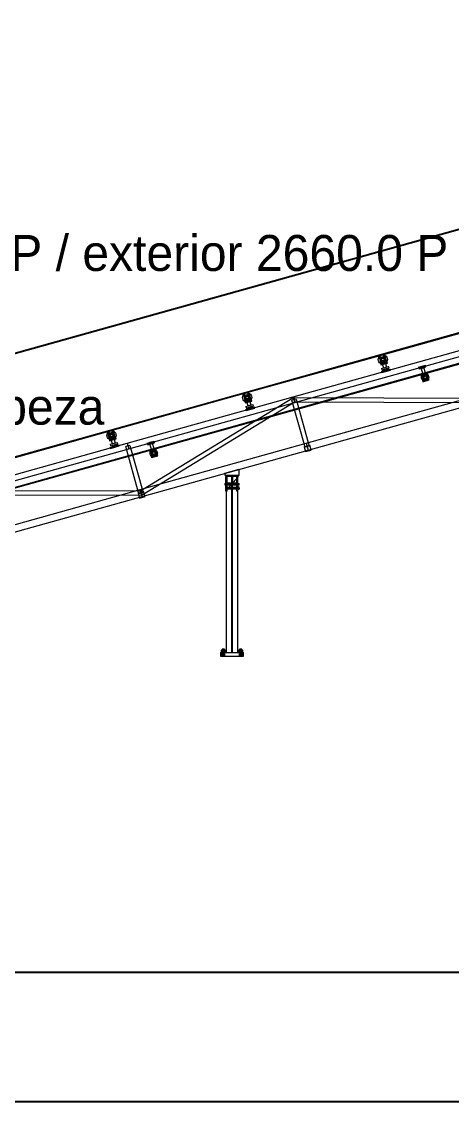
# Model space of a CAD drawing. Header units: millimetres. Extents: x -191664 to 191490, y -197311 to 10263.
# Drawn here: x 29025 to 32016, y -3250 to 4415 of the extents above; entities that cross this region are included whole.
import ezdxf

# ---------------------------------------------------------------- set-up
doc = ezdxf.new("R2010")
doc.units = ezdxf.units.MM
for name, color, linetype, lineweight in [('COTAS_ENVOLVENTE_P', 1, 'Continuous', 0), ('COTAS_P', 1, 'Continuous', 0), ('lateral_C03', 7, 'Continuous', 0), ('TEXTOS', 4, 'Continuous', 0)]:
    doc.layers.add(name, color=color, linetype=linetype, lineweight=lineweight)
doc.dimstyles.new('PLANTA_100', dxfattribs={"dimtxt": 250, "dimasz": 150, "dimexe": 150, "dimexo": 80, "dimgap": 100, "dimtad": 1, "dimtih": 1, "dimtoh": 1, "dimdec": 1, "dimdsep": 46, "dimcen": 0.09, "dimclrd": 1, "dimclre": 1, "dimclrt": 1, "dimadec": 0, "dimazin": 0, "dimtfac": 1, "dimtdec": 4, "dimtofl": 0, "dimtmove": 0, "dimatfit": 3, "dimfxl": 1, "dimtolj": 1, "dimtzin": 0, "dimarcsym": 0})

# ---------------------------------------------------------------- blocks, each defined once
blk = doc.blocks.new('*D4')
at = {"layer": 'COTAS_ENVOLVENTE_P', "color": 1, "lineweight": -2, "transparency": 16777216}
for p, q in [((0, -80), (0, -3250)), ((58855.1, -80), (58855.1, -3250)), ((150, -3100), (58705.1, -3100))]:
    blk.add_line(p, q, dxfattribs=at)
at = {"layer": 'COTAS_ENVOLVENTE_P', "color": 1, "transparency": 16777216}
for points in [[(150, -3075), (150, -3125), (0, -3100)], [(58705.1, -3075), (58705.1, -3125), (58855.1, -3100)]]:
    blk.add_solid(points, dxfattribs=at)
at = {"layer": 'Defpoints', "color": 0, "transparency": 16777216}
for p in [(0, 0), (58855.1, 0), (58855.1, -3100)]:
    blk.add_point(p, dxfattribs=at)
blk = doc.blocks.new('*D9')
at = {"layer": 'COTAS_P', "color": 1, "lineweight": -2, "transparency": 16777216}
for p, q in [((36895.6, 3577), (36661.3, 4414.9)), ((27369.7, 1660.8), (36557.2, 4230)), ((27419.1, 927), (27184.8, 1764.9))]:
    blk.add_line(p, q, dxfattribs=at)
at = {"layer": 'COTAS_P', "color": 1, "transparency": 16777216}
for points in [[(36550.5, 4254.1), (36563.9, 4206), (36701.7, 4270.4)], [(27362.9, 1684.9), (27376.4, 1636.8), (27225.2, 1620.4)]]:
    blk.add_solid(points, dxfattribs=at)
at = {"layer": 'Defpoints', "color": 0, "transparency": 16777216}
for p in [(36701.7, 4270.4), (36917.1, 3500), (27440.7, 850)]:
    blk.add_point(p, dxfattribs=at)
blk = doc.blocks.new('*D21')
at = {"layer": 'COTAS_P', "color": 1, "lineweight": -2, "transparency": 16777216}
for p, q in [((0, -80), (0, -2350)), ((58117.1, -80), (58117.1, -2350)), ((150, -2200), (57967.1, -2200))]:
    blk.add_line(p, q, dxfattribs=at)
at = {"layer": 'COTAS_P', "color": 1, "transparency": 16777216}
for points in [[(150, -2175), (150, -2225), (0, -2200)], [(57967.1, -2175), (57967.1, -2225), (58117.1, -2200)]]:
    blk.add_solid(points, dxfattribs=at)
at = {"layer": 'Defpoints', "color": 0, "transparency": 16777216}
for p in [(0, 0), (58117.1, 0), (58117.1, -2200)]:
    blk.add_point(p, dxfattribs=at)

msp = doc.modelspace()

# ---------------------------------------------------------------- linework, layer by layer
at = {"layer": 'lateral_C03', "color": 251, "true_color": 0x586d65}
for p, q in [((27467.6, 753.69), (36944.05, 3403.69)), ((27468.94, 748.88), (36945.39, 3398.88))]:
    msp.add_line(p, q, dxfattribs=at)
at = {"layer": 'lateral_C03', "color": 139, "true_color": 0x345e4e}
for p, q in [((31524.36, 2102.03), (32468.15, 2365.96)), ((31525.98, 2096.25), (32469.77, 2360.18)), ((30580.57, 1838.11), (31524.36, 2102.03)), ((30582.18, 1832.33), (31525.98, 2096.25)), ((31524.36, 2102.03), (31525.98, 2096.25)), ((29636.77, 1574.19), (30580.57, 1838.11)), ((29638.39, 1568.41), (30582.18, 1832.33)), ((30580.57, 1838.11), (30582.18, 1832.33)), ((28692.98, 1310.26), (29636.77, 1574.19)), ((28694.6, 1304.49), (29638.39, 1568.41)), ((29636.77, 1574.19), (29638.39, 1568.41))]:
    msp.add_line(p, q, dxfattribs=at)
at = {"layer": 'lateral_C03', "color": 139, "true_color": 0x354b57}
for p, q in [((30911.7, 1805.07), (32067.36, 2128.24)), ((30922.47, 1766.54), (32078.14, 2089.71)), ((31508.17, 2081.93), (31517.81, 2084.62)), ((31508.17, 2081.93), (31521.1, 2035.71)), ((31530.73, 2038.4), (31517.81, 2084.62)), ((31538.99, 2090.55), (31548.62, 2093.24)), ((31538.99, 2090.55), (31551.92, 2044.32)), ((31561.55, 2047.02), (31548.62, 2093.24)), ((31517.67, 2036.82), (31563.9, 2049.75)), ((31517.67, 2036.82), (31520.37, 2027.19)), ((31520.37, 2027.19), (31566.59, 2040.12)), ((31521.1, 2035.71), (31530.73, 2038.4)), ((31524.78, 1981.7), (31586.42, 1998.94)), ((31525.75, 2002.74), (31574.67, 2016.42)), ((31525.75, 2002.74), (31528.98, 1991.18)), ((31528.98, 1991.18), (31577.91, 2004.86)), ((31550.42, 2045.98), (31531.16, 2040.59)), ((31540.85, 2005.92), (31531.16, 2040.59)), ((31538.46, 1995.91), (31567.35, 2003.99)), ((31538.46, 1995.91), (31541.69, 1984.35)), ((31560.11, 2011.31), (31540.85, 2005.92)), ((31550.42, 2045.98), (31560.11, 2011.31)), ((31551.92, 2044.32), (31561.55, 2047.02)), ((31566.59, 2040.12), (31563.9, 2049.75)), ((31570.58, 1992.43), (31567.35, 2003.99)), ((31577.91, 2004.86), (31574.67, 2016.42)), ((31588.57, 1991.23), (31586.42, 1998.94)), ((31783.33, 2011.43), (31831.48, 2024.89)), ((31783.33, 2011.43), (31786.56, 1999.87)), ((31786.56, 1999.87), (31834.71, 2013.34)), ((31797.77, 2015.47), (31817.03, 2020.85)), ((31797.77, 2015.47), (31814.58, 1955.37)), ((31833.84, 1960.76), (31817.03, 2020.85)), ((31834.71, 2013.34), (31831.48, 2024.89)), ((31524.78, 1981.7), (31526.94, 1974)), ((31526.94, 1974), (31588.57, 1991.23)), ((31541.69, 1984.35), (31570.58, 1992.43)), ((31801.94, 1955.99), (31813.5, 1959.23)), ((31801.94, 1955.99), (31813.26, 1915.55)), ((31811.48, 1918.17), (31855.79, 1930.55)), ((31811.48, 1918.17), (31813.64, 1910.46)), ((31813.26, 1915.55), (31824.81, 1918.78)), ((31824.81, 1918.78), (31813.5, 1959.23)), ((31813.64, 1910.46), (31857.94, 1922.85)), ((31814.58, 1955.37), (31833.84, 1960.76)), ((31832.76, 1964.61), (31844.32, 1967.84)), ((31832.76, 1964.61), (31844.07, 1924.16)), ((31844.07, 1924.16), (31855.63, 1927.39)), ((31855.63, 1927.39), (31844.32, 1967.84)), ((31857.94, 1922.85), (31855.79, 1930.55)), ((29756.03, 1481.9), (30911.7, 1805.07)), ((29766.81, 1443.37), (30922.47, 1766.54)), ((29845.16, 1147.99), (30909.26, 1798.6)), ((29860.81, 1122.4), (30924.91, 1773.01)), ((30564.38, 1818.01), (30574.01, 1820.7)), ((30564.38, 1818.01), (30577.31, 1771.78)), ((30573.88, 1772.9), (30620.11, 1785.83)), ((30573.88, 1772.9), (30576.57, 1763.27)), ((30586.94, 1774.48), (30574.01, 1820.7)), ((30576.57, 1763.27), (30622.8, 1776.2)), ((30577.31, 1771.78), (30586.94, 1774.48)), ((30606.62, 1782.06), (30587.36, 1776.67)), ((30597.06, 1742), (30587.36, 1776.67)), ((30595.2, 1826.63), (30604.83, 1829.32)), ((30595.2, 1826.63), (30608.13, 1780.4)), ((30617.76, 1783.09), (30604.83, 1829.32)), ((30606.62, 1782.06), (30616.32, 1747.39)), ((30608.13, 1780.4), (30617.76, 1783.09)), ((30622.8, 1776.2), (30620.11, 1785.83)), ((30931.53, 1789.84), (30902.64, 1781.77)), ((30994.2, 1454.33), (30902.64, 1781.77)), ((30909.26, 1798.6), (30924.91, 1773.01)), ((30911.7, 1805.07), (30922.47, 1766.54)), ((30917.14, 1800.81), (30917.03, 1770.81)), ((30917.03, 1770.81), (32164.26, 1766.54)), ((30917.14, 1800.81), (32164.37, 1796.54)), ((30931.53, 1789.84), (31023.1, 1462.41)), ((31001.92, 1482.44), (32157.58, 1805.61)), ((30580.99, 1717.78), (30642.62, 1735.01)), ((30580.99, 1717.78), (30583.14, 1710.07)), ((30581.96, 1738.82), (30630.88, 1752.5)), ((30581.96, 1738.82), (30585.19, 1727.26)), ((30583.14, 1710.07), (30644.78, 1727.31)), ((30585.19, 1727.26), (30634.11, 1740.94)), ((30594.67, 1731.99), (30623.56, 1740.07)), ((30594.67, 1731.99), (30597.9, 1720.43)), ((30616.32, 1747.39), (30597.06, 1742)), ((30597.9, 1720.43), (30626.79, 1728.51)), ((30626.79, 1728.51), (30623.56, 1740.07)), ((30634.11, 1740.94), (30630.88, 1752.5)), ((30644.78, 1727.31), (30642.62, 1735.01)), ((31015.38, 1434.29), (32171.05, 1757.46)), ((29620.59, 1554.09), (29630.22, 1556.78)), ((29620.59, 1554.09), (29633.52, 1507.86)), ((29643.15, 1510.55), (29630.22, 1556.78)), ((29651.41, 1562.7), (29661.04, 1565.4)), ((29651.41, 1562.7), (29664.33, 1516.48)), ((29673.96, 1519.17), (29661.04, 1565.4)), ((28600.37, 1158.72), (29756.03, 1481.9)), ((29630.09, 1508.98), (29676.31, 1521.9)), ((29630.09, 1508.98), (29632.78, 1499.35)), ((29632.78, 1499.35), (29679.01, 1512.27)), ((29633.52, 1507.86), (29643.15, 1510.55)), ((29637.2, 1453.86), (29698.83, 1471.09)), ((29638.17, 1474.89), (29687.09, 1488.57)), ((29638.17, 1474.89), (29641.4, 1463.34)), ((29639.35, 1446.15), (29700.99, 1463.39)), ((29641.4, 1463.34), (29690.32, 1477.02)), ((29662.83, 1518.13), (29643.57, 1512.75)), ((29653.27, 1478.08), (29643.57, 1512.75)), ((29650.87, 1468.06), (29679.77, 1476.14)), ((29650.87, 1468.06), (29654.11, 1456.51)), ((29672.53, 1483.46), (29653.27, 1478.08)), ((29654.11, 1456.51), (29683, 1464.59)), ((29662.83, 1518.13), (29672.53, 1483.46)), ((29664.33, 1516.48), (29673.96, 1519.17)), ((29679.01, 1512.27), (29676.31, 1521.9)), ((29683, 1464.59), (29679.77, 1476.14)), ((29690.32, 1477.02), (29687.09, 1488.57)), ((29700.99, 1463.39), (29698.83, 1471.09)), ((29775.87, 1466.67), (29746.98, 1458.59)), ((29838.54, 1131.16), (29746.98, 1458.59)), ((29756.03, 1481.9), (29766.81, 1443.37)), ((29775.87, 1466.67), (29867.43, 1139.24)), ((29846.25, 1159.27), (31001.92, 1482.44)), ((29895.74, 1483.58), (29943.9, 1497.05)), ((29895.74, 1483.58), (29898.97, 1472.03)), ((29898.97, 1472.03), (29947.13, 1485.49)), ((29910.19, 1487.62), (29929.45, 1493.01)), ((29910.19, 1487.62), (29926.99, 1427.53)), ((29946.25, 1432.91), (29929.45, 1493.01)), ((29947.13, 1485.49), (29943.9, 1497.05)), ((30988.04, 1457.8), (31026.57, 1468.57)), ((30988.04, 1457.8), (30997.47, 1424.09)), ((31023.1, 1462.41), (30994.2, 1454.33)), ((31001.92, 1482.44), (31015.38, 1434.29)), ((31035.99, 1434.86), (31026.57, 1468.57)), ((28611.14, 1120.2), (29766.81, 1443.37)), ((29637.2, 1453.86), (29639.35, 1446.15)), ((29859.72, 1111.12), (31015.38, 1434.29)), ((29914.36, 1428.15), (29925.92, 1431.38)), ((29914.36, 1428.15), (29925.67, 1387.7)), ((29923.9, 1390.32), (29968.2, 1402.71)), ((29923.9, 1390.32), (29926.05, 1382.62)), ((29925.67, 1387.7), (29937.23, 1390.93)), ((29937.23, 1390.93), (29925.92, 1431.38)), ((29926.05, 1382.62), (29970.35, 1395)), ((29926.99, 1427.53), (29946.25, 1432.91)), ((29945.18, 1436.77), (29956.73, 1440)), ((29945.18, 1436.77), (29956.49, 1396.32)), ((29956.49, 1396.32), (29968.04, 1399.55)), ((29968.04, 1399.55), (29956.73, 1440)), ((29970.35, 1395), (29968.2, 1402.71)), ((30997.47, 1424.09), (31035.99, 1434.86)), ((30455.7, 1256.15), (30455.7, 1261.15)), ((30455.7, 1261.15), (30515.7, 1261.15)), ((30515.7, 1256.15), (30455.7, 1256.15)), ((30483.2, 1206.15), (30483.2, 1256.15)), ((30483.2, 1256.15), (30488.2, 1256.15)), ((30488.2, 1256.15), (30488.2, 1206.15)), ((30515.7, 1261.15), (30515.7, 1256.15)), ((28605.81, 1154.46), (29853.04, 1150.2)), ((28690.59, 836.1), (29846.25, 1159.27)), ((29846.25, 1159.27), (29859.72, 1111.12)), ((29853.04, 1150.2), (29852.93, 1120.2)), ((30445.7, 1193.15), (30525.7, 1193.15)), ((30445.7, 1193.15), (30445.7, 25)), ((30455.7, 1201.15), (30455.7, 1206.15)), ((30455.7, 1206.15), (30515.7, 1206.15)), ((30515.7, 1201.15), (30455.7, 1201.15)), ((30482.2, 1193.15), (30489.2, 1193.15)), ((30482.2, 1193.15), (30482.2, 25)), ((30488.2, 1206.15), (30483.2, 1206.15)), ((30489.2, 25), (30489.2, 1193.15)), ((30515.7, 1206.15), (30515.7, 1201.15)), ((30525.7, 25), (30525.7, 1193.15)), ((28605.71, 1124.46), (29852.93, 1120.2)), ((28704.05, 787.95), (29859.72, 1111.12)), ((29832.38, 1134.63), (29870.9, 1145.4)), ((29832.38, 1134.63), (29841.8, 1100.92)), ((29867.43, 1139.24), (29838.54, 1131.16)), ((29841.8, 1100.92), (29880.33, 1111.69)), ((29845.16, 1147.99), (29860.81, 1122.4)), ((29880.33, 1111.69), (29870.9, 1145.4)), ((30445.7, 25), (30525.7, 25)), ((30482.2, 25), (30489.2, 25))]:
    msp.add_line(p, q, dxfattribs=at)
at = {"layer": 'lateral_C03', "color": 252, "true_color": 0x83939a}
for p, q in [((31502.59, 2065.09), (31503.6, 2073.38)), ((31503.6, 2073.38), (31506.71, 2081.13)), ((31506.71, 2081.13), (31511.72, 2087.82)), ((31511.72, 2087.82), (31518.29, 2092.97)), ((31518.29, 2092.97), (31525.98, 2096.25)), ((31525.98, 2096.25), (31534.24, 2097.43)), ((31534.24, 2097.43), (31542.54, 2096.43)), ((31542.54, 2096.43), (31550.29, 2093.32)), ((31550.29, 2093.32), (31556.97, 2088.31)), ((31556.97, 2088.31), (31562.13, 2081.74)), ((31562.13, 2081.74), (31565.41, 2074.05)), ((31565.41, 2074.05), (31566.59, 2065.78)), ((31503.78, 2056.82), (31502.59, 2065.09)), ((31507.06, 2049.14), (31503.78, 2056.82)), ((31512.21, 2042.56), (31507.06, 2049.14)), ((31518.9, 2037.55), (31512.21, 2042.56)), ((31526.65, 2034.44), (31518.9, 2037.55)), ((31534.94, 2033.44), (31526.65, 2034.44)), ((31543.21, 2034.62), (31534.94, 2033.44)), ((31550.89, 2037.9), (31543.21, 2034.62)), ((31557.47, 2043.06), (31550.89, 2037.9)), ((31562.48, 2049.74), (31557.47, 2043.06)), ((31565.59, 2057.49), (31562.48, 2049.74)), ((31566.59, 2065.78), (31565.59, 2057.49)), ((31803.39, 1941.42), (31804.18, 1948)), ((31804.33, 1934.85), (31803.39, 1941.42)), ((31804.18, 1948), (31806.65, 1954.15)), ((31806.93, 1928.76), (31804.33, 1934.85)), ((31806.65, 1954.15), (31810.63, 1959.46)), ((31811.02, 1923.54), (31806.93, 1928.76)), ((31810.63, 1959.46), (31815.85, 1963.55)), ((31816.33, 1919.56), (31811.02, 1923.54)), ((31815.85, 1963.55), (31821.95, 1966.16)), ((31822.48, 1917.09), (31816.33, 1919.56)), ((31821.95, 1966.16), (31828.51, 1967.09)), ((31829.06, 1916.3), (31822.48, 1917.09)), ((31828.51, 1967.09), (31835.09, 1966.3)), ((31835.63, 1917.23), (31829.06, 1916.3)), ((31835.09, 1966.3), (31841.25, 1963.83)), ((31841.73, 1919.84), (31835.63, 1917.23)), ((31841.25, 1963.83), (31846.55, 1959.85)), ((31846.94, 1923.93), (31841.73, 1919.84)), ((31846.55, 1959.85), (31850.64, 1954.63)), ((31850.92, 1929.23), (31846.94, 1923.93)), ((31850.64, 1954.63), (31853.25, 1948.53)), ((31853.39, 1935.39), (31850.92, 1929.23)), ((31853.25, 1948.53), (31854.19, 1941.97)), ((31854.19, 1941.97), (31853.39, 1935.39)), ((30558.8, 1801.17), (30559.8, 1809.46)), ((30559.98, 1792.9), (30558.8, 1801.17)), ((30559.8, 1809.46), (30562.92, 1817.21)), ((30563.26, 1785.21), (30559.98, 1792.9)), ((30562.92, 1817.21), (30567.93, 1823.89)), ((30568.42, 1778.64), (30563.26, 1785.21)), ((30567.93, 1823.89), (30574.5, 1829.05)), ((30575.1, 1773.63), (30568.42, 1778.64)), ((30574.5, 1829.05), (30582.18, 1832.33)), ((30582.85, 1770.52), (30575.1, 1773.63)), ((30582.18, 1832.33), (30590.45, 1833.51)), ((30591.15, 1769.52), (30582.85, 1770.52)), ((30590.45, 1833.51), (30598.75, 1832.51)), ((30599.42, 1770.7), (30591.15, 1769.52)), ((30598.75, 1832.51), (30606.5, 1829.4)), ((30607.1, 1773.98), (30599.42, 1770.7)), ((30606.5, 1829.4), (30613.18, 1824.39)), ((30613.67, 1779.13), (30607.1, 1773.98)), ((30613.18, 1824.39), (30618.34, 1817.81)), ((30618.69, 1785.82), (30613.67, 1779.13)), ((30618.34, 1817.81), (30621.62, 1810.13)), ((30621.8, 1793.57), (30618.69, 1785.82)), ((30621.62, 1810.13), (30622.8, 1801.86)), ((30622.8, 1801.86), (30621.8, 1793.57)), ((29615.01, 1537.24), (29616.01, 1545.54)), ((29616.19, 1528.97), (29615.01, 1537.24)), ((29616.01, 1545.54), (29619.12, 1553.29)), ((29619.12, 1553.29), (29624.14, 1559.97)), ((29624.14, 1559.97), (29630.71, 1565.13)), ((29630.71, 1565.13), (29638.39, 1568.41)), ((29638.39, 1568.41), (29646.66, 1569.59)), ((29646.66, 1569.59), (29654.95, 1568.59)), ((29654.95, 1568.59), (29662.71, 1565.48)), ((29662.71, 1565.48), (29669.39, 1560.46)), ((29669.39, 1560.46), (29674.54, 1553.89)), ((29674.54, 1553.89), (29677.83, 1546.21)), ((29677.83, 1546.21), (29679.01, 1537.94)), ((29679.01, 1537.94), (29678.01, 1529.65)), ((29619.47, 1521.29), (29616.19, 1528.97)), ((29624.63, 1514.72), (29619.47, 1521.29)), ((29631.31, 1509.71), (29624.63, 1514.72)), ((29639.06, 1506.59), (29631.31, 1509.71)), ((29647.36, 1505.59), (29639.06, 1506.59)), ((29655.63, 1506.77), (29647.36, 1505.59)), ((29663.31, 1510.05), (29655.63, 1506.77)), ((29669.88, 1515.21), (29663.31, 1510.05)), ((29674.89, 1521.89), (29669.88, 1515.21)), ((29678.01, 1529.65), (29674.89, 1521.89)), ((29915.8, 1413.57), (29916.6, 1420.16)), ((29916.74, 1407.01), (29915.8, 1413.57)), ((29916.6, 1420.16), (29919.07, 1426.31)), ((29919.34, 1400.91), (29916.74, 1407.01)), ((29919.07, 1426.31), (29923.05, 1431.61)), ((29923.44, 1395.69), (29919.34, 1400.91)), ((29923.05, 1431.61), (29928.26, 1435.71)), ((29928.74, 1391.71), (29923.44, 1395.69)), ((29928.26, 1435.71), (29934.36, 1438.31)), ((29934.9, 1389.24), (29928.74, 1391.71)), ((29934.36, 1438.31), (29940.93, 1439.25)), ((29941.48, 1388.45), (29934.9, 1389.24)), ((29940.93, 1439.25), (29947.51, 1438.45)), ((29948.04, 1389.39), (29941.48, 1388.45)), ((29947.51, 1438.45), (29953.66, 1435.98)), ((29954.14, 1391.99), (29948.04, 1389.39)), ((29953.66, 1435.98), (29958.97, 1432)), ((29959.36, 1396.08), (29954.14, 1391.99)), ((29958.97, 1432), (29963.06, 1426.79)), ((29963.34, 1401.39), (29959.36, 1396.08)), ((29963.06, 1426.79), (29965.66, 1420.69)), ((29965.81, 1407.54), (29963.34, 1401.39)), ((29965.66, 1420.69), (29966.6, 1414.12)), ((29966.6, 1414.12), (29965.81, 1407.54))]:
    msp.add_line(p, q, dxfattribs=at)
at = {"layer": 'lateral_C03', "color": 155, "true_color": 0x617580}
for p, q in [((31515.59, 2065.23), (31516.19, 2070.15)), ((31516.19, 2070.15), (31518.04, 2074.76)), ((31525.87, 2067.67), (31516.19, 2070.15)), ((31518.04, 2074.76), (31521.01, 2078.72)), ((31526.75, 2069.85), (31518.04, 2074.76)), ((31521.01, 2078.72), (31524.91, 2081.79)), ((31528.16, 2071.73), (31521.01, 2078.72)), ((31524.91, 2081.79), (31529.48, 2083.73)), ((31530.01, 2073.18), (31524.91, 2081.79)), ((31529.48, 2083.73), (31534.39, 2084.44)), ((31532.17, 2074.1), (31529.48, 2083.73)), ((31534.5, 2074.44), (31534.39, 2084.44)), ((31534.39, 2084.44), (31539.31, 2083.84)), ((31536.83, 2074.15), (31539.31, 2083.84)), ((31539.01, 2073.28), (31543.91, 2081.99)), ((31539.31, 2083.84), (31543.91, 2081.99)), ((31540.89, 2071.87), (31547.88, 2079.02)), ((31542.34, 2070.02), (31550.94, 2075.12)), ((31552.89, 2070.55), (31543.26, 2067.86)), ((31543.91, 2081.99), (31547.88, 2079.02)), ((31547.88, 2079.02), (31550.94, 2075.12)), ((31550.94, 2075.12), (31552.89, 2070.55)), ((31552.89, 2070.55), (31553.59, 2065.64)), ((31525.59, 2065.34), (31515.59, 2065.23)), ((31516.29, 2060.32), (31515.59, 2065.23)), ((31525.93, 2063.01), (31516.29, 2060.32)), ((31518.24, 2055.76), (31516.29, 2060.32)), ((31526.85, 2060.85), (31518.24, 2055.76)), ((31521.3, 2051.86), (31518.24, 2055.76)), ((31528.3, 2059), (31521.3, 2051.86)), ((31525.27, 2048.88), (31521.3, 2051.86)), ((31530.18, 2057.59), (31525.27, 2048.88)), ((31529.88, 2047.03), (31525.27, 2048.88)), ((31532.36, 2056.72), (31529.88, 2047.03)), ((31534.8, 2046.44), (31529.88, 2047.03)), ((31534.69, 2056.44), (31534.8, 2046.44)), ((31539.71, 2047.14), (31534.8, 2046.44)), ((31537.02, 2056.77), (31539.71, 2047.14)), ((31539.18, 2057.69), (31544.27, 2049.09)), ((31544.27, 2049.09), (31539.71, 2047.14)), ((31541.03, 2059.14), (31548.17, 2052.15)), ((31542.44, 2061.02), (31551.15, 2056.12)), ((31543.31, 2063.2), (31553, 2060.72)), ((31543.59, 2065.53), (31553.59, 2065.64)), ((31548.17, 2052.15), (31544.27, 2049.09)), ((31551.15, 2056.12), (31548.17, 2052.15)), ((31553, 2060.72), (31551.15, 2056.12)), ((31553.59, 2065.64), (31553, 2060.72)), ((31809.79, 1941.49), (31810.38, 1946.41)), ((31819.79, 1941.6), (31809.79, 1941.49)), ((31810.49, 1936.58), (31809.79, 1941.49)), ((31810.38, 1946.41), (31812.23, 1951.01)), ((31820.07, 1943.93), (31810.38, 1946.41)), ((31820.12, 1939.27), (31810.49, 1936.58)), ((31812.44, 1932.02), (31810.49, 1936.58)), ((31812.23, 1951.01), (31815.21, 1954.98)), ((31820.94, 1946.11), (31812.23, 1951.01)), ((31821.04, 1937.11), (31812.44, 1932.02)), ((31815.5, 1928.11), (31812.44, 1932.02)), ((31815.21, 1954.98), (31819.11, 1958.04)), ((31822.35, 1947.99), (31815.21, 1954.98)), ((31822.49, 1935.26), (31815.5, 1928.11)), ((31819.47, 1925.14), (31815.5, 1928.11)), ((31819.11, 1958.04), (31823.67, 1959.99)), ((31824.2, 1949.44), (31819.11, 1958.04)), ((31824.37, 1933.85), (31819.47, 1925.14)), ((31824.07, 1923.29), (31819.47, 1925.14)), ((31823.67, 1959.99), (31828.58, 1960.69)), ((31826.36, 1950.36), (31823.67, 1959.99)), ((31826.55, 1932.98), (31824.07, 1923.29)), ((31828.99, 1922.7), (31824.07, 1923.29)), ((31828.69, 1950.69), (31828.58, 1960.69)), ((31828.58, 1960.69), (31833.5, 1960.1)), ((31828.89, 1932.69), (31828.99, 1922.7)), ((31833.9, 1923.4), (31828.99, 1922.7)), ((31831.02, 1950.41), (31833.5, 1960.1)), ((31831.21, 1933.03), (31833.9, 1923.4)), ((31833.2, 1949.54), (31838.11, 1958.25)), ((31833.37, 1933.95), (31838.47, 1925.34)), ((31833.5, 1960.1), (31838.11, 1958.25)), ((31838.47, 1925.34), (31833.9, 1923.4)), ((31835.08, 1948.13), (31842.08, 1955.27)), ((31835.22, 1935.4), (31842.37, 1928.41)), ((31836.53, 1946.28), (31845.14, 1951.37)), ((31836.63, 1937.28), (31845.34, 1932.37)), ((31847.09, 1946.81), (31837.45, 1944.12)), ((31837.51, 1939.46), (31847.19, 1936.98)), ((31837.79, 1941.79), (31847.79, 1941.9)), ((31838.11, 1958.25), (31842.08, 1955.27)), ((31842.37, 1928.41), (31838.47, 1925.34)), ((31842.08, 1955.27), (31845.14, 1951.37)), ((31845.34, 1932.37), (31842.37, 1928.41)), ((31845.14, 1951.37), (31847.09, 1946.81)), ((31847.19, 1936.98), (31845.34, 1932.37)), ((31847.09, 1946.81), (31847.79, 1941.9)), ((31847.79, 1941.9), (31847.19, 1936.98)), ((30571.8, 1801.31), (30572.4, 1806.23)), ((30581.8, 1801.42), (30571.8, 1801.31)), ((30572.5, 1796.4), (30571.8, 1801.31)), ((30572.4, 1806.23), (30574.24, 1810.83)), ((30582.08, 1803.75), (30572.4, 1806.23)), ((30582.13, 1799.09), (30572.5, 1796.4)), ((30574.45, 1791.84), (30572.5, 1796.4)), ((30574.24, 1810.83), (30577.22, 1814.8)), ((30582.96, 1805.93), (30574.24, 1810.83)), ((30583.06, 1796.93), (30574.45, 1791.84)), ((30577.51, 1787.93), (30574.45, 1791.84)), ((30577.22, 1814.8), (30581.12, 1817.86)), ((30584.37, 1807.81), (30577.22, 1814.8)), ((30584.51, 1795.08), (30577.51, 1787.93)), ((30581.48, 1784.96), (30577.51, 1787.93)), ((30581.12, 1817.86), (30585.68, 1819.81)), ((30586.22, 1809.26), (30581.12, 1817.86)), ((30586.39, 1793.67), (30581.48, 1784.96)), ((30586.08, 1783.11), (30581.48, 1784.96)), ((30585.68, 1819.81), (30590.59, 1820.51)), ((30588.38, 1810.18), (30585.68, 1819.81)), ((30588.57, 1792.8), (30586.08, 1783.11)), ((30591.01, 1782.52), (30586.08, 1783.11)), ((30590.7, 1810.51), (30590.59, 1820.51)), ((30590.59, 1820.51), (30595.52, 1819.92)), ((30590.9, 1792.51), (30591.01, 1782.52)), ((30595.92, 1783.22), (30591.01, 1782.52)), ((30593.03, 1810.23), (30595.52, 1819.92)), ((30593.22, 1792.85), (30595.92, 1783.22)), ((30595.22, 1809.36), (30600.12, 1818.07)), ((30595.38, 1793.77), (30600.48, 1785.16)), ((30595.52, 1819.92), (30600.12, 1818.07)), ((30600.48, 1785.16), (30595.92, 1783.22)), ((30597.09, 1807.95), (30604.09, 1815.09)), ((30597.23, 1795.22), (30604.38, 1788.23)), ((30598.55, 1806.1), (30607.15, 1811.19)), ((30598.64, 1797.1), (30607.36, 1792.19)), ((30609.1, 1806.63), (30599.47, 1803.94)), ((30599.52, 1799.28), (30609.21, 1796.8)), ((30599.8, 1801.61), (30609.8, 1801.72)), ((30600.12, 1818.07), (30604.09, 1815.09)), ((30604.38, 1788.23), (30600.48, 1785.16)), ((30604.09, 1815.09), (30607.15, 1811.19)), ((30607.36, 1792.19), (30604.38, 1788.23)), ((30607.15, 1811.19), (30609.1, 1806.63)), ((30609.21, 1796.8), (30607.36, 1792.19)), ((30609.1, 1806.63), (30609.8, 1801.72)), ((30609.8, 1801.72), (30609.21, 1796.8)), ((29628.01, 1537.38), (29628.6, 1542.31)), ((29638.01, 1537.49), (29628.01, 1537.38)), ((29628.71, 1532.47), (29628.01, 1537.38)), ((29628.6, 1542.31), (29630.45, 1546.91)), ((29638.29, 1539.83), (29628.6, 1542.31)), ((29638.34, 1535.17), (29628.71, 1532.47)), ((29630.45, 1546.91), (29633.43, 1550.88)), ((29639.16, 1542.01), (29630.45, 1546.91)), ((29639.26, 1533.01), (29630.66, 1527.91)), ((29633.43, 1550.88), (29637.33, 1553.94)), ((29640.57, 1543.89), (29633.43, 1550.88)), ((29637.33, 1553.94), (29641.89, 1555.89)), ((29642.42, 1545.34), (29637.33, 1553.94)), ((29641.89, 1555.89), (29646.8, 1556.59)), ((29644.58, 1546.26), (29641.89, 1555.89)), ((29646.91, 1546.59), (29646.8, 1556.59)), ((29646.8, 1556.59), (29651.73, 1556)), ((29649.24, 1546.31), (29651.73, 1556)), ((29651.42, 1545.43), (29656.33, 1554.15)), ((29651.73, 1556), (29656.33, 1554.15)), ((29653.3, 1544.02), (29660.3, 1551.17)), ((29654.75, 1542.18), (29663.36, 1547.27)), ((29654.85, 1533.18), (29663.56, 1528.27)), ((29665.31, 1542.71), (29655.67, 1540.02)), ((29655.73, 1535.36), (29665.41, 1532.87)), ((29656.01, 1537.69), (29666.01, 1537.8)), ((29656.33, 1554.15), (29660.3, 1551.17)), ((29660.3, 1551.17), (29663.36, 1547.27)), ((29663.36, 1547.27), (29665.31, 1542.71)), ((29665.31, 1542.71), (29666.01, 1537.8)), ((29666.01, 1537.8), (29665.41, 1532.87)), ((29630.66, 1527.91), (29628.71, 1532.47)), ((29633.72, 1524.01), (29630.66, 1527.91)), ((29640.71, 1531.16), (29633.72, 1524.01)), ((29637.69, 1521.03), (29633.72, 1524.01)), ((29642.59, 1529.75), (29637.69, 1521.03)), ((29642.29, 1519.19), (29637.69, 1521.03)), ((29644.77, 1528.87), (29642.29, 1519.19)), ((29647.21, 1518.59), (29642.29, 1519.19)), ((29647.11, 1528.59), (29647.21, 1518.59)), ((29652.12, 1519.29), (29647.21, 1518.59)), ((29649.43, 1528.92), (29652.12, 1519.29)), ((29651.59, 1529.85), (29656.69, 1521.24)), ((29656.69, 1521.24), (29652.12, 1519.29)), ((29653.44, 1531.3), (29660.59, 1524.3)), ((29660.59, 1524.3), (29656.69, 1521.24)), ((29663.56, 1528.27), (29660.59, 1524.3)), ((29665.41, 1532.87), (29663.56, 1528.27)), ((29922.2, 1413.64), (29922.8, 1418.57)), ((29932.2, 1413.75), (29922.2, 1413.64)), ((29922.9, 1408.73), (29922.2, 1413.64)), ((29922.8, 1418.57), (29924.64, 1423.17)), ((29932.48, 1416.08), (29922.8, 1418.57)), ((29932.53, 1411.42), (29922.9, 1408.73)), ((29924.85, 1404.17), (29922.9, 1408.73)), ((29924.64, 1423.17), (29927.62, 1427.14)), ((29933.36, 1418.26), (29924.64, 1423.17)), ((29933.46, 1409.26), (29924.85, 1404.17)), ((29927.91, 1400.27), (29924.85, 1404.17)), ((29927.62, 1427.14), (29931.52, 1430.2)), ((29934.77, 1420.14), (29927.62, 1427.14)), ((29934.91, 1407.42), (29927.91, 1400.27)), ((29931.88, 1397.29), (29927.91, 1400.27)), ((29931.52, 1430.2), (29936.08, 1432.15)), ((29936.62, 1421.59), (29931.52, 1430.2)), ((29936.79, 1406.01), (29931.88, 1397.29)), ((29936.48, 1395.44), (29931.88, 1397.29)), ((29936.08, 1432.15), (29941, 1432.85)), ((29938.78, 1422.52), (29936.08, 1432.15)), ((29938.97, 1405.13), (29936.48, 1395.44)), ((29941.41, 1394.85), (29936.48, 1395.44)), ((29941.1, 1422.85), (29941, 1432.85)), ((29941, 1432.85), (29945.92, 1432.25)), ((29941.3, 1404.85), (29941.41, 1394.85)), ((29946.32, 1395.55), (29941.41, 1394.85)), ((29943.44, 1422.57), (29945.92, 1432.25)), ((29943.63, 1405.18), (29946.32, 1395.55)), ((29945.62, 1421.69), (29950.52, 1430.41)), ((29945.79, 1406.1), (29950.88, 1397.5)), ((29945.92, 1432.25), (29950.52, 1430.41)), ((29950.88, 1397.5), (29946.32, 1395.55)), ((29947.5, 1420.28), (29954.49, 1427.43)), ((29947.63, 1407.55), (29954.78, 1400.56)), ((29948.95, 1418.43), (29957.55, 1423.53)), ((29949.04, 1409.43), (29957.76, 1404.53)), ((29959.5, 1418.97), (29949.87, 1416.27)), ((29949.92, 1411.61), (29959.61, 1409.13)), ((29950.2, 1413.95), (29960.2, 1414.06)), ((29950.52, 1430.41), (29954.49, 1427.43)), ((29954.78, 1400.56), (29950.88, 1397.5)), ((29954.49, 1427.43), (29957.55, 1423.53)), ((29957.76, 1404.53), (29954.78, 1400.56)), ((29957.55, 1423.53), (29959.5, 1418.97)), ((29959.61, 1409.13), (29957.76, 1404.53)), ((29959.5, 1418.97), (29960.2, 1414.06)), ((29960.2, 1414.06), (29959.61, 1409.13))]:
    msp.add_line(p, q, dxfattribs=at)
at = {"layer": 'lateral_C03', "color": 9, "true_color": 0xbac6cb}
for p, q in [((31525.87, 2067.67), (31526.75, 2069.85)), ((31526.75, 2069.85), (31528.16, 2071.73)), ((31528.16, 2071.73), (31530.01, 2073.18)), ((31530.01, 2073.18), (31532.17, 2074.1)), ((31532.17, 2074.1), (31534.5, 2074.44)), ((31534.5, 2074.44), (31536.83, 2074.15)), ((31536.83, 2074.15), (31539.01, 2073.28)), ((31539.01, 2073.28), (31540.89, 2071.87)), ((31540.89, 2071.87), (31542.34, 2070.02)), ((31542.34, 2070.02), (31543.26, 2067.86)), ((31525.59, 2065.34), (31525.87, 2067.67)), ((31525.93, 2063.01), (31525.59, 2065.34)), ((31526.85, 2060.85), (31525.93, 2063.01)), ((31528.3, 2059), (31526.85, 2060.85)), ((31530.18, 2057.59), (31528.3, 2059)), ((31532.36, 2056.72), (31530.18, 2057.59)), ((31534.69, 2056.44), (31532.36, 2056.72)), ((31537.02, 2056.77), (31534.69, 2056.44)), ((31539.18, 2057.69), (31537.02, 2056.77)), ((31541.03, 2059.14), (31539.18, 2057.69)), ((31542.44, 2061.02), (31541.03, 2059.14)), ((31543.31, 2063.2), (31542.44, 2061.02)), ((31543.26, 2067.86), (31543.59, 2065.53)), ((31543.59, 2065.53), (31543.31, 2063.2)), ((31819.79, 1941.6), (31820.07, 1943.93)), ((31820.12, 1939.27), (31819.79, 1941.6)), ((31820.07, 1943.93), (31820.94, 1946.11)), ((31821.04, 1937.11), (31820.12, 1939.27)), ((31820.94, 1946.11), (31822.35, 1947.99)), ((31822.49, 1935.26), (31821.04, 1937.11)), ((31822.35, 1947.99), (31824.2, 1949.44)), ((31824.37, 1933.85), (31822.49, 1935.26)), ((31824.2, 1949.44), (31826.36, 1950.36)), ((31826.55, 1932.98), (31824.37, 1933.85)), ((31826.36, 1950.36), (31828.69, 1950.69)), ((31828.89, 1932.69), (31826.55, 1932.98)), ((31828.69, 1950.69), (31831.02, 1950.41)), ((31831.21, 1933.03), (31828.89, 1932.69)), ((31831.02, 1950.41), (31833.2, 1949.54)), ((31833.37, 1933.95), (31831.21, 1933.03)), ((31833.2, 1949.54), (31835.08, 1948.13)), ((31835.22, 1935.4), (31833.37, 1933.95)), ((31835.08, 1948.13), (31836.53, 1946.28)), ((31836.63, 1937.28), (31835.22, 1935.4)), ((31836.53, 1946.28), (31837.45, 1944.12)), ((31837.51, 1939.46), (31836.63, 1937.28)), ((31837.45, 1944.12), (31837.79, 1941.79)), ((31837.79, 1941.79), (31837.51, 1939.46)), ((30581.8, 1801.42), (30582.08, 1803.75)), ((30582.13, 1799.09), (30581.8, 1801.42)), ((30582.08, 1803.75), (30582.96, 1805.93)), ((30583.06, 1796.93), (30582.13, 1799.09)), ((30582.96, 1805.93), (30584.37, 1807.81)), ((30584.51, 1795.08), (30583.06, 1796.93)), ((30584.37, 1807.81), (30586.22, 1809.26)), ((30586.39, 1793.67), (30584.51, 1795.08)), ((30586.22, 1809.26), (30588.38, 1810.18)), ((30588.57, 1792.8), (30586.39, 1793.67)), ((30588.38, 1810.18), (30590.7, 1810.51)), ((30590.9, 1792.51), (30588.57, 1792.8)), ((30590.7, 1810.51), (30593.03, 1810.23)), ((30593.22, 1792.85), (30590.9, 1792.51)), ((30593.03, 1810.23), (30595.22, 1809.36)), ((30595.38, 1793.77), (30593.22, 1792.85)), ((30595.22, 1809.36), (30597.09, 1807.95)), ((30597.23, 1795.22), (30595.38, 1793.77)), ((30597.09, 1807.95), (30598.55, 1806.1)), ((30598.64, 1797.1), (30597.23, 1795.22)), ((30598.55, 1806.1), (30599.47, 1803.94)), ((30599.52, 1799.28), (30598.64, 1797.1)), ((30599.47, 1803.94), (30599.8, 1801.61)), ((30599.8, 1801.61), (30599.52, 1799.28)), ((29638.01, 1537.49), (29638.29, 1539.83)), ((29638.34, 1535.17), (29638.01, 1537.49)), ((29638.29, 1539.83), (29639.16, 1542.01)), ((29639.26, 1533.01), (29638.34, 1535.17)), ((29639.16, 1542.01), (29640.57, 1543.89)), ((29640.71, 1531.16), (29639.26, 1533.01)), ((29640.57, 1543.89), (29642.42, 1545.34)), ((29642.42, 1545.34), (29644.58, 1546.26)), ((29644.58, 1546.26), (29646.91, 1546.59)), ((29646.91, 1546.59), (29649.24, 1546.31)), ((29649.24, 1546.31), (29651.42, 1545.43)), ((29651.42, 1545.43), (29653.3, 1544.02)), ((29653.3, 1544.02), (29654.75, 1542.18)), ((29654.85, 1533.18), (29653.44, 1531.3)), ((29654.75, 1542.18), (29655.67, 1540.02)), ((29655.73, 1535.36), (29654.85, 1533.18)), ((29655.67, 1540.02), (29656.01, 1537.69)), ((29656.01, 1537.69), (29655.73, 1535.36)), ((29642.59, 1529.75), (29640.71, 1531.16)), ((29644.77, 1528.87), (29642.59, 1529.75)), ((29647.11, 1528.59), (29644.77, 1528.87)), ((29649.43, 1528.92), (29647.11, 1528.59)), ((29651.59, 1529.85), (29649.43, 1528.92)), ((29653.44, 1531.3), (29651.59, 1529.85)), ((29932.2, 1413.75), (29932.48, 1416.08)), ((29932.53, 1411.42), (29932.2, 1413.75)), ((29932.48, 1416.08), (29933.36, 1418.26)), ((29933.46, 1409.26), (29932.53, 1411.42)), ((29933.36, 1418.26), (29934.77, 1420.14)), ((29934.91, 1407.42), (29933.46, 1409.26)), ((29934.77, 1420.14), (29936.62, 1421.59)), ((29936.79, 1406.01), (29934.91, 1407.42)), ((29936.62, 1421.59), (29938.78, 1422.52)), ((29938.97, 1405.13), (29936.79, 1406.01)), ((29938.78, 1422.52), (29941.1, 1422.85)), ((29941.3, 1404.85), (29938.97, 1405.13)), ((29941.1, 1422.85), (29943.44, 1422.57)), ((29943.63, 1405.18), (29941.3, 1404.85)), ((29943.44, 1422.57), (29945.62, 1421.69)), ((29945.79, 1406.1), (29943.63, 1405.18)), ((29945.62, 1421.69), (29947.5, 1420.28)), ((29947.63, 1407.55), (29945.79, 1406.1)), ((29947.5, 1420.28), (29948.95, 1418.43)), ((29949.04, 1409.43), (29947.63, 1407.55)), ((29948.95, 1418.43), (29949.87, 1416.27)), ((29949.92, 1411.61), (29949.04, 1409.43)), ((29949.87, 1416.27), (29950.2, 1413.95)), ((29950.2, 1413.95), (29949.92, 1411.61))]:
    msp.add_line(p, q, dxfattribs=at)
at = {"layer": 'lateral_C03', "color": 9, "true_color": 0xbdc8cc}
for p, q in [((31801.63, 2016.54), (31804.52, 2017.35)), ((31801.63, 2016.54), (31804.86, 2004.99)), ((31804.52, 2017.35), (31810.29, 2018.97)), ((31807.75, 2005.8), (31804.52, 2017.35)), ((31807.75, 2005.8), (31804.86, 2004.99)), ((31807.75, 2005.8), (31813.53, 2007.41)), ((31810.29, 2018.97), (31813.18, 2019.78)), ((31813.53, 2007.41), (31810.29, 2018.97)), ((31816.41, 2008.22), (31813.18, 2019.78)), ((31813.53, 2007.41), (31816.41, 2008.22)), ((29914.04, 1488.7), (29916.93, 1489.51)), ((29914.04, 1488.7), (29917.27, 1477.14)), ((29916.93, 1489.51), (29922.71, 1491.12)), ((29920.16, 1477.95), (29916.93, 1489.51)), ((29920.16, 1477.95), (29917.27, 1477.14)), ((29920.16, 1477.95), (29925.94, 1479.57)), ((29922.71, 1491.12), (29925.6, 1491.93)), ((29925.94, 1479.57), (29922.71, 1491.12)), ((29928.83, 1480.37), (29925.6, 1491.93)), ((29925.94, 1479.57), (29928.83, 1480.37))]:
    msp.add_line(p, q, dxfattribs=at)
at = {"layer": 'lateral_C03', "color": 251, "true_color": 0x4e626d}
for p, q in [((30435.43, 1273.15), (30535.43, 1301.12)), ((30435.43, 1273.15), (30435.43, 1261.15)), ((30435.43, 1261.15), (30535.43, 1261.15)), ((30440.7, 1148.15), (30530.7, 1251.15)), ((30530.7, 1251.15), (30440.7, 1251.15)), ((30440.7, 1251.15), (30440.7, 1148.15)), ((30445.7, 1148.15), (30445.7, 1251.15)), ((30445.7, 1251.15), (30451.7, 1251.15)), ((30451.7, 1148.15), (30451.7, 1251.15)), ((30519.7, 1148.15), (30519.7, 1251.15)), ((30519.7, 1251.15), (30525.7, 1251.15)), ((30525.7, 1148.15), (30525.7, 1251.15)), ((30535.43, 1261.15), (30535.43, 1301.12)), ((30435.7, 1201.15), (30535.7, 1201.15)), ((30435.7, 1201.15), (30435.7, 1193.15)), ((30435.7, 1193.15), (30535.7, 1193.15)), ((30535.7, 1193.15), (30535.7, 1201.15)), ((30451.7, 1148.15), (30445.7, 1148.15)), ((30525.7, 1148.15), (30519.7, 1148.15)), ((30405.7, 25), (30565.7, 25)), ((30405.7, 25), (30405.7, 0)), ((30405.7, 0), (30565.7, 0)), ((30565.7, 0), (30565.7, 25))]:
    msp.add_line(p, q, dxfattribs=at)
at = {"layer": 'lateral_C03', "color": 9, "true_color": 0xaebcc4}
for p, q in [((30443.7, 1176.19), (30443.7, 1177.05)), ((30443.7, 1177.05), (30527.7, 1177.05)), ((30443.7, 1173.85), (30443.7, 1176.19)), ((30443.7, 1176.19), (30527.7, 1176.19)), ((30443.7, 1170.65), (30443.7, 1173.85)), ((30443.7, 1173.85), (30527.7, 1173.85)), ((30443.7, 1167.45), (30443.7, 1170.65)), ((30527.7, 1170.65), (30443.7, 1170.65)), ((30443.7, 1167.45), (30443.7, 1165.11)), ((30443.7, 1167.45), (30527.7, 1167.45)), ((30443.7, 1165.11), (30443.7, 1164.25)), ((30443.7, 1165.11), (30527.7, 1165.11)), ((30443.7, 1164.25), (30527.7, 1164.25)), ((30527.7, 1170.65), (30527.7, 1179.66)), ((30527.7, 1179.66), (30535.7, 1179.66)), ((30527.7, 1176.19), (30527.7, 1177.05)), ((30527.7, 1173.85), (30527.7, 1176.19)), ((30527.7, 1170.65), (30527.7, 1173.85)), ((30527.7, 1170.65), (30527.7, 1167.45)), ((30527.7, 1161.65), (30527.7, 1170.65)), ((30535.7, 1170.65), (30527.7, 1170.65)), ((30527.7, 1167.45), (30527.7, 1165.11)), ((30527.7, 1165.11), (30527.7, 1164.25)), ((30527.7, 1161.65), (30535.7, 1161.65)), ((30535.7, 1170.65), (30535.7, 1179.66)), ((30535.7, 1170.65), (30535.7, 1161.65)), ((30412.77, 28), (30411.7, 28)), ((30411.7, 25), (30411.7, 28)), ((30412.77, 25), (30411.7, 25)), ((30415.8, 28), (30412.77, 28)), ((30412.77, 25), (30412.77, 28)), ((30415.8, 25), (30412.77, 25)), ((30419.3, 40.8), (30412.9, 40.8)), ((30412.9, 28), (30412.9, 40.8)), ((30419.3, 28), (30412.9, 28)), ((30420.35, 28), (30415.8, 28)), ((30415.8, 25), (30415.8, 28)), ((30420.35, 25), (30415.8, 25)), ((30418.78, 48), (30417.7, 48)), ((30417.7, 0), (30417.7, 48)), ((30418.78, 0), (30417.7, 0)), ((30421.7, 48), (30418.78, 48)), ((30418.78, 0), (30418.78, 48)), ((30421.7, 0), (30418.78, 0)), ((30432.1, 40.8), (30419.3, 40.8)), ((30419.3, 28), (30419.3, 40.8)), ((30432.1, 28), (30419.3, 28)), ((30425.7, 28), (30420.35, 28)), ((30420.35, 25), (30420.35, 28)), ((30425.7, 25), (30420.35, 25)), ((30425.7, 48), (30421.7, 48)), ((30421.7, 0), (30421.7, 48)), ((30425.7, 0), (30421.7, 0)), ((30429.7, 48), (30425.7, 48)), ((30425.7, 0), (30425.7, 48)), ((30431.06, 28), (30425.7, 28)), ((30425.7, 25), (30425.7, 28)), ((30431.06, 25), (30425.7, 25)), ((30429.7, 0), (30425.7, 0)), ((30432.63, 48), (30429.7, 48)), ((30429.7, 0), (30429.7, 48)), ((30432.63, 0), (30429.7, 0)), ((30435.6, 28), (30431.06, 28)), ((30431.06, 25), (30431.06, 28)), ((30435.6, 25), (30431.06, 25)), ((30438.5, 40.8), (30432.1, 40.8)), ((30432.1, 28), (30432.1, 40.8)), ((30432.1, 28), (30438.5, 28)), ((30433.7, 48), (30432.63, 48)), ((30432.63, 0), (30432.63, 48)), ((30432.63, 0), (30433.7, 0)), ((30433.7, 48), (30433.7, 0)), ((30438.64, 28), (30435.6, 28)), ((30435.6, 25), (30435.6, 28)), ((30438.64, 25), (30435.6, 25)), ((30438.5, 40.8), (30438.5, 28)), ((30439.7, 28), (30438.64, 28)), ((30438.64, 25), (30438.64, 28)), ((30438.64, 25), (30439.7, 25)), ((30439.7, 28), (30439.7, 25)), ((30532.77, 28), (30531.7, 28)), ((30531.7, 25), (30531.7, 28)), ((30532.77, 25), (30531.7, 25)), ((30535.8, 28), (30532.77, 28)), ((30532.77, 25), (30532.77, 28)), ((30535.8, 25), (30532.77, 25)), ((30539.3, 40.8), (30532.9, 40.8)), ((30532.9, 28), (30532.9, 40.8)), ((30539.3, 28), (30532.9, 28)), ((30540.35, 28), (30535.8, 28)), ((30535.8, 25), (30535.8, 28)), ((30540.35, 25), (30535.8, 25)), ((30538.78, 48), (30537.7, 48)), ((30537.7, 0), (30537.7, 48)), ((30538.78, 0), (30537.7, 0)), ((30541.7, 48), (30538.78, 48)), ((30538.78, 0), (30538.78, 48)), ((30541.7, 0), (30538.78, 0)), ((30552.1, 40.8), (30539.3, 40.8)), ((30539.3, 28), (30539.3, 40.8)), ((30552.1, 28), (30539.3, 28)), ((30545.7, 28), (30540.35, 28)), ((30540.35, 25), (30540.35, 28)), ((30545.7, 25), (30540.35, 25)), ((30545.7, 48), (30541.7, 48)), ((30541.7, 0), (30541.7, 48)), ((30545.7, 0), (30541.7, 0)), ((30549.7, 48), (30545.7, 48)), ((30545.7, 0), (30545.7, 48)), ((30551.06, 28), (30545.7, 28)), ((30545.7, 25), (30545.7, 28)), ((30551.06, 25), (30545.7, 25)), ((30549.7, 0), (30545.7, 0)), ((30552.63, 48), (30549.7, 48)), ((30549.7, 0), (30549.7, 48)), ((30552.63, 0), (30549.7, 0)), ((30555.6, 28), (30551.06, 28)), ((30551.06, 25), (30551.06, 28)), ((30555.6, 25), (30551.06, 25)), ((30558.5, 40.8), (30552.1, 40.8)), ((30552.1, 28), (30552.1, 40.8)), ((30552.1, 28), (30558.5, 28)), ((30553.7, 48), (30552.63, 48)), ((30552.63, 0), (30552.63, 48)), ((30552.63, 0), (30553.7, 0)), ((30553.7, 48), (30553.7, 0)), ((30558.64, 28), (30555.6, 28)), ((30555.6, 25), (30555.6, 28)), ((30558.64, 25), (30555.6, 25)), ((30558.5, 40.8), (30558.5, 28)), ((30559.7, 28), (30558.64, 28)), ((30558.64, 25), (30558.64, 28)), ((30558.64, 25), (30559.7, 25)), ((30559.7, 28), (30559.7, 25))]:
    msp.add_line(p, q, dxfattribs=at)

# ---------------------------------------------------------------- texts
at = {"layer": 'TEXTOS'}
for s, p in [('C05 / 0.0 grados P / exterior 2660.0 P', (26378.19, 2682)), ('C05 / cabeza', (27628.19, 1612))]:
    msp.add_text(s, height=250, dxfattribs=at).set_placement(p)

# ---------------------------------------------------------------- dimensions: what is measured, and where the dimension line sits
at = {"layer": 'COTAS_ENVOLVENTE_P'}
dim = msp.add_aligned_dim(p1=(0, 0), p2=(58855.12, 0), distance=-3100, text='<> P', dimstyle='PLANTA_100', dxfattribs=at)
dim.commit()
dim.dimension.update_dxf_attribs({"geometry": '*D4', "text_midpoint": (29427.56, -3100)})
at = {"layer": 'COTAS_P'}
for p1, p2, distance, picture, middle in [((27440.67, 850), (36917.12, 3500), 800, '*D9', (31963.44, 2945.44)), ((0, 0), (58117.12, 0), -2200, '*D21', (29058.56, -2200))]:
    dim = msp.add_aligned_dim(p1=p1, p2=p2, distance=distance, text='<> P', dimstyle='PLANTA_100', dxfattribs=at)
    dim.commit()
    dim.dimension.update_dxf_attribs({"geometry": picture, "text_midpoint": middle})

doc.saveas('drawing.dxf')
